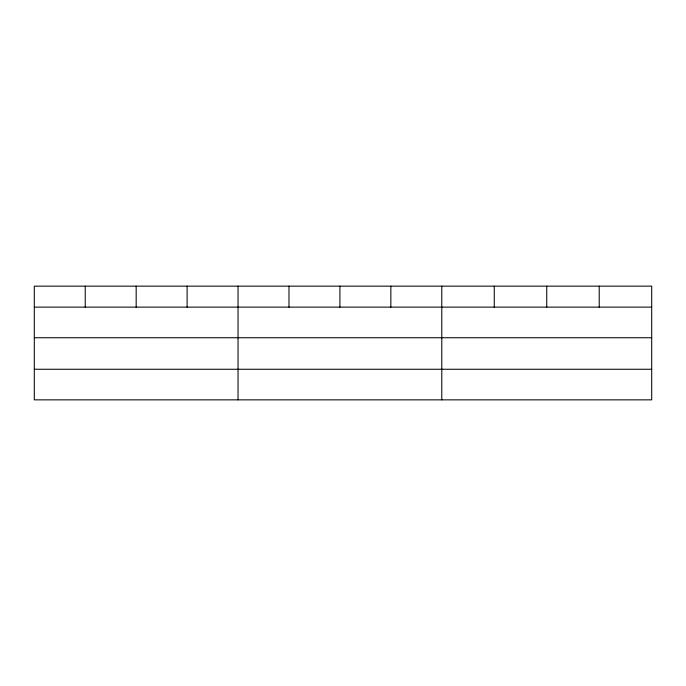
<?xml version="1.0" encoding="UTF-8"?>
<svg xmlns="http://www.w3.org/2000/svg" width="686" height="686" viewBox="0 0 686 686"><rect width="100%" height="100%" fill="white"/><g stroke="black" fill="none" stroke-linecap="round" stroke-linejoin="round"><path stroke-width="1.03" d="M651.7 337.735L651.7 286.148L34.3 286.148L34.3 399.852L651.7 399.852L651.7 337.735L34.3 337.735M34.3 307.131L651.7 307.131M34.3 369.257L651.7 369.257M599.221 286.148L599.221 307.131M546.742 286.148L546.742 307.131M494.263 286.148L494.263 307.131M441.784 286.148L441.784 399.852M390.849 286.148L390.849 307.131M339.913 286.148L339.913 307.131M288.978 286.148L288.978 307.131M238.042 286.148L238.042 399.852M187.107 286.148L187.107 307.131M136.171 286.148L136.171 307.131M85.236 286.148L85.236 307.131"/></g></svg>
